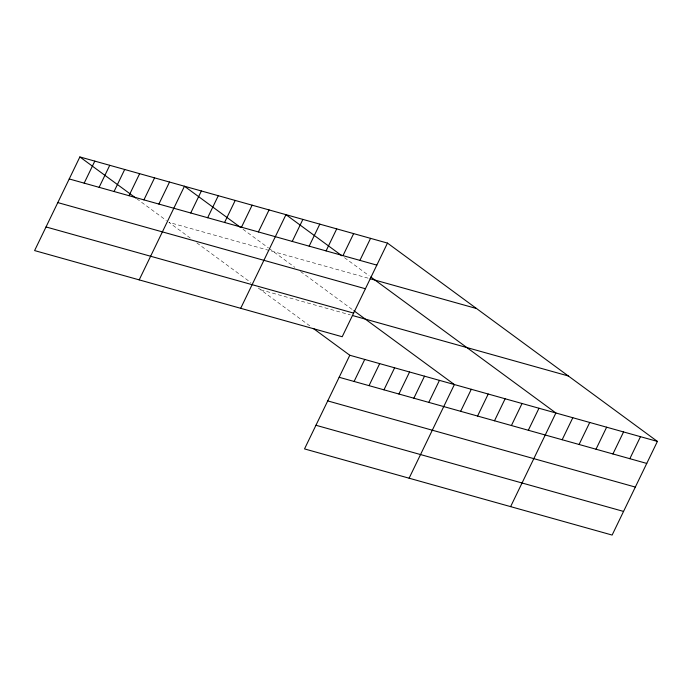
<?xml version="1.0" encoding="UTF-8"?>
<svg xmlns="http://www.w3.org/2000/svg" width="692" height="692" viewBox="0 0 692 692"><rect width="100%" height="100%" fill="white"/><g stroke="black" fill="none" stroke-linecap="round" stroke-linejoin="round"><path stroke-width="0.52" stroke-dasharray="3.46 2.59" d="M368.075 278.158L168.943 222.383L190.248 238.039M260.72 289.81L350.368 314.921M344.504 257.675L369.104 275.745M242.987 229.242L268.444 247.935M269.292 248.558L294.835 267.328M300.57 271.541L352.193 309.471M136.705 198.699L166.4 220.514M196.805 242.857L250.885 282.587M258.263 288.01L309.921 325.967"/><path stroke-width="1.04" d="M79.874 156.937L34.6 250.582L342.203 336.745L387.477 243.091L79.874 156.937L135.857 198.076M84.164 183.138L94.813 161.124M99.112 187.324L109.751 165.31M114.05 191.511L124.69 169.488M128.989 195.698L139.637 173.675M143.927 199.876L154.575 177.861M158.875 204.062L169.514 182.048M139.187 279.879L184.453 186.234L240.444 227.365M190.732 212.989L201.372 190.966M207.652 217.729L218.291 195.706M224.571 222.461L235.211 200.446M241.482 227.201L252.13 205.187M258.401 231.941L269.05 209.927M240.695 308.312L285.969 214.667L341.952 255.798M292.24 241.422L302.88 219.399M309.16 246.162L319.799 224.139M326.079 250.893L336.719 228.879M342.998 255.633L353.638 233.619M359.918 260.374L370.557 238.359M313.32 328.458L349.797 355.255L304.523 448.909L612.126 535.063L657.4 441.418L387.477 243.091M354.088 381.465L364.736 359.442M369.035 385.643L379.674 363.629M383.974 389.83L394.613 367.815M398.912 394.016L409.56 372.002M413.859 398.203L424.499 376.18M428.798 402.389L439.437 380.366M409.11 478.198L454.384 384.553L353.837 310.682M460.656 411.308L471.295 389.293M477.575 416.048L488.215 394.033M494.495 420.788L505.134 398.765M511.414 425.528L522.053 403.505M528.325 430.26L538.973 408.245M510.618 506.631L555.892 412.986L370.8 276.99M562.163 439.74L572.812 417.726M579.083 444.48L589.731 422.466M596.002 449.22L606.642 427.198M612.922 453.961L623.561 431.938M629.841 458.692L640.481 436.678M69.226 178.951L376.829 265.114M370.064 278.712L476.554 308.537M57.799 202.592L365.402 288.746M46.027 226.95L353.629 313.104M352.358 315.483L568.322 375.972M349.797 355.255L657.4 441.418M339.149 377.278L646.76 463.432M327.723 400.91L635.334 487.073M315.95 425.269L623.553 511.423"/></g></svg>
